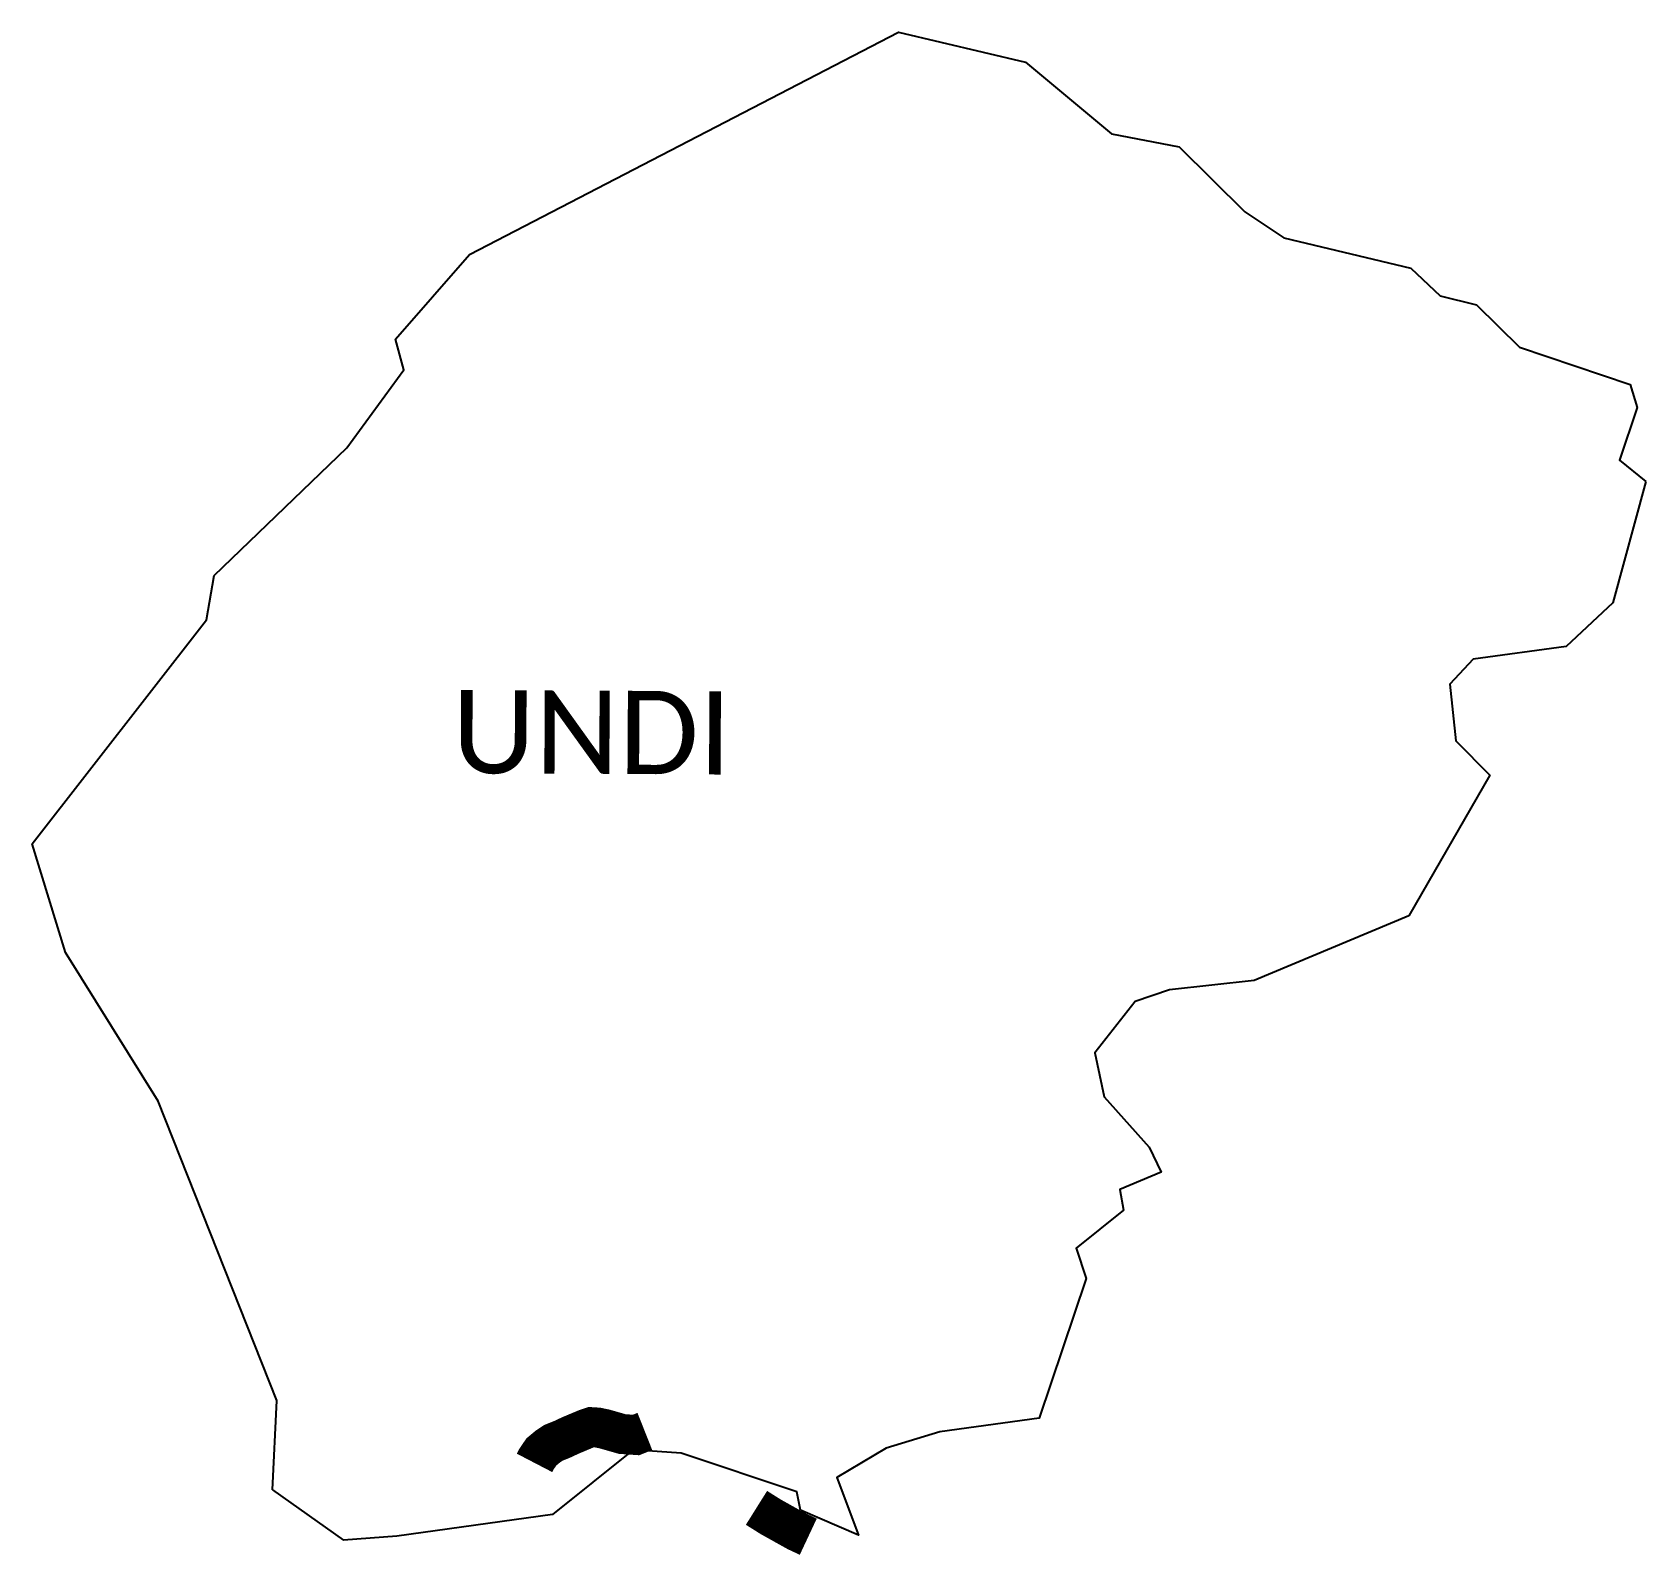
# Model space of a CAD drawing. Header units: metres. Extents: x 312102 to 314120, y 1905495 to 1907401.
import ezdxf

# ---------------------------------------------------------------- set-up
doc = ezdxf.new("R2010")
doc.units = ezdxf.units.M
for name, color, linetype in [('NATURALLY PROTECTED', 3, 'Continuous'), ('village', 3, 'Continuous'), ('VILLAGE NAME', 250, 'Continuous')]:
    doc.layers.add(name, color=color, linetype=linetype)
doc.styles.get("Standard").update_dxf_attribs({"font": 'calibri.ttf'})

msp = doc.modelspace()

# ---------------------------------------------------------------- linework, layer by layer
at = {"layer": 'NATURALLY PROTECTED', "color": 116, "true_color": 0x136734, "const_width": 50, "flags": 128}
for points in [[(312730, 1905612.5), (312732.6, 1905617.5), (312738.5, 1905626.2), (312746.3, 1905632.7), (312753.8, 1905637.7), (312764.8, 1905642.1), (312774.6, 1905646.7), (312784.6, 1905650.9), (312794.6, 1905655.1), (312800.8, 1905657.2), (312808.8, 1905656.7), (312817.6, 1905654.9), (312839.7, 1905648.6), (312856.9, 1905647.4), (312868, 1905651.8)], [(313007.6, 1905556.3), (313026.1, 1905544.7), (313058.1, 1905526.9), (313072.4, 1905520.2)]]:
    msp.add_lwpolyline(points, dxfattribs=at)
at = {"layer": 'village', "flags": 128}
msp.add_lwpolyline([(312402.2, 1905578.7), (312491.2, 1905515.9)], dxfattribs=at)
at = {"layer": 'village', "color": 3, "true_color": 0x00ff00}
for points in [[(312402.2, 1905578.7, 0), (312407.7, 1905690.7, 0), (312259.2, 1906065, 0), (312143.3, 1906250.6, 0), (312101.7, 1906386.7, 0), (312319.6, 1906666.5, 0), (312329.4, 1906722.1, 0), (312495.2, 1906881.9, 0), (312566.3, 1906979.2, 0), (312556.2, 1907017.6, 0), (312648.6, 1907123.6, 0), (313185.3, 1907401.4, 0), (313344.3, 1907364, 0), (313451.5, 1907274.5, 0), (313536.4, 1907258, 0), (313618.4, 1907176.8, 0), (313667.4, 1907144.5, 0), (313826.2, 1907106.3, 0), (313862.9, 1907071.8, 0), (313908.4, 1907060.7, 0), (313962.2, 1907007.8, 0), (314100.4, 1906960.8, 0), (314109.4, 1906932.2, 0), (314087.2, 1906866.5, 0), (314119.9, 1906839.8, 0)], [(314119.9, 1906839.8, 0), (314078.7, 1906687.8, 0), (314020.4, 1906633.4, 0), (313904.2, 1906617.7, 0), (313874.9, 1906586.1, 0), (313882.4, 1906515.3, 0), (313924.9, 1906472.6, 0), (313823.5, 1906296.7, 0), (313630, 1906215.7, 0), (313524.3, 1906204, 0), (313481.4, 1906189.3, 0), (313430.8, 1906125.1, 0), (313442.7, 1906070.4, 0), (313499, 1906007.4, 0), (313513.7, 1905976.2, 0), (313462.3, 1905954.4, 0), (313466.8, 1905928.5, 0), (313407.6, 1905880.9, 0), (313419.9, 1905843.1, 0), (313361, 1905668.5, 0), (313237, 1905651.2, 0), (313169.7, 1905630.8, 0), (313108.3, 1905594.4, 0), (313135.2, 1905522.1, 0), (313062.7, 1905553.6, 0), (313057.9, 1905576.4, 0), (312913.4, 1905624.8, 0), (312853.4, 1905629, 0), (312752.4, 1905547.9, 0), (312557.9, 1905520.8, 0), (312491.2, 1905515.9, 0)]]:
    msp.add_polyline3d(points, dxfattribs=at)

# ---------------------------------------------------------------- texts
at = {"layer": 'VILLAGE NAME', "insert": (312627.1, 1906579.2), "char_height": 104.04, "attachment_point": 1, "rotation": 359.6762}
msp.add_mtext_dynamic_manual_height_columns('UNDI', width=489.995, gutter_width=520.2, heights=[0], dxfattribs=at)

doc.saveas('drawing.dxf')
